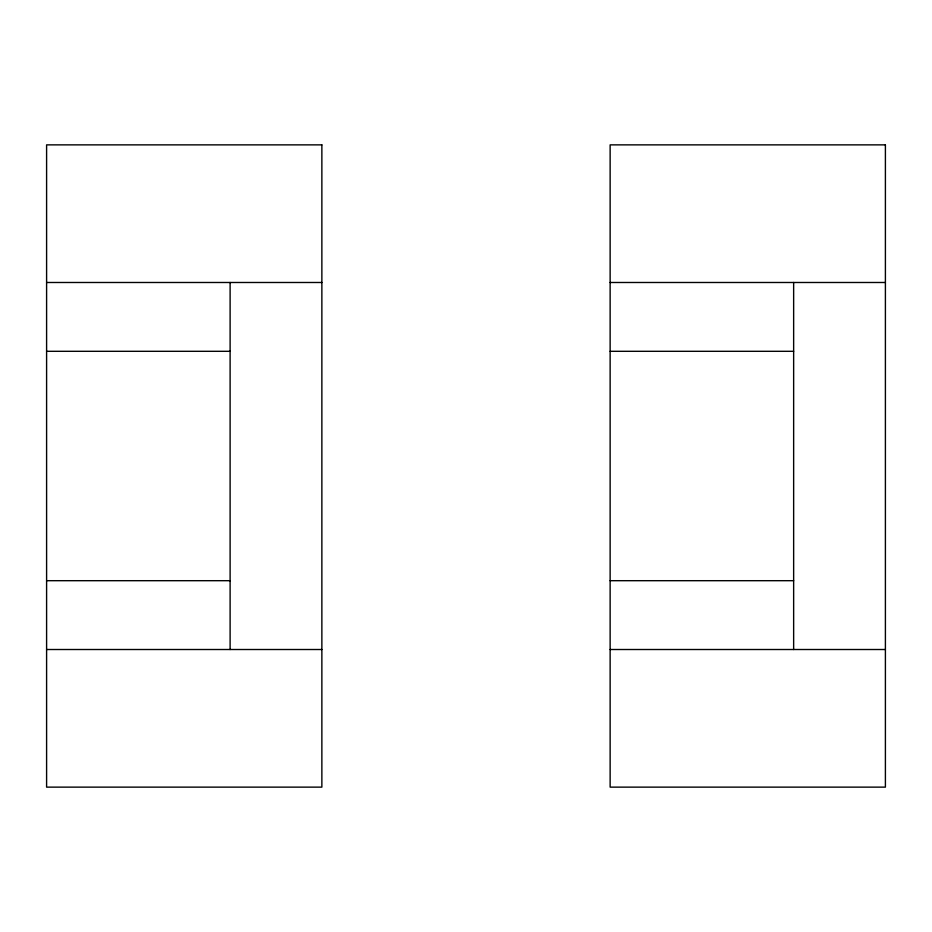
<?xml version="1.0" encoding="UTF-8"?>
<svg xmlns="http://www.w3.org/2000/svg" width="932" height="932" viewBox="0 0 932 932"><rect width="100%" height="100%" fill="white"/><g stroke="black" fill="none" stroke-linecap="round" stroke-linejoin="round"><path stroke-width="1.4" d="M46.6 282.489L321.866 282.489M610.134 282.489L885.4 282.489M46.6 351.306L230.111 351.306M610.134 351.306L793.645 351.306M46.6 580.694L230.111 580.694M610.134 580.694L793.645 580.694M46.6 649.511L321.866 649.511M610.134 649.511L885.4 649.511M793.645 282.489L793.645 649.511M230.111 282.489L230.111 649.511M321.866 144.868L46.6 144.868L46.6 787.132L321.866 787.132L321.866 144.868M885.4 144.868L610.134 144.868L610.134 787.132L885.4 787.132L885.4 144.868"/></g></svg>
